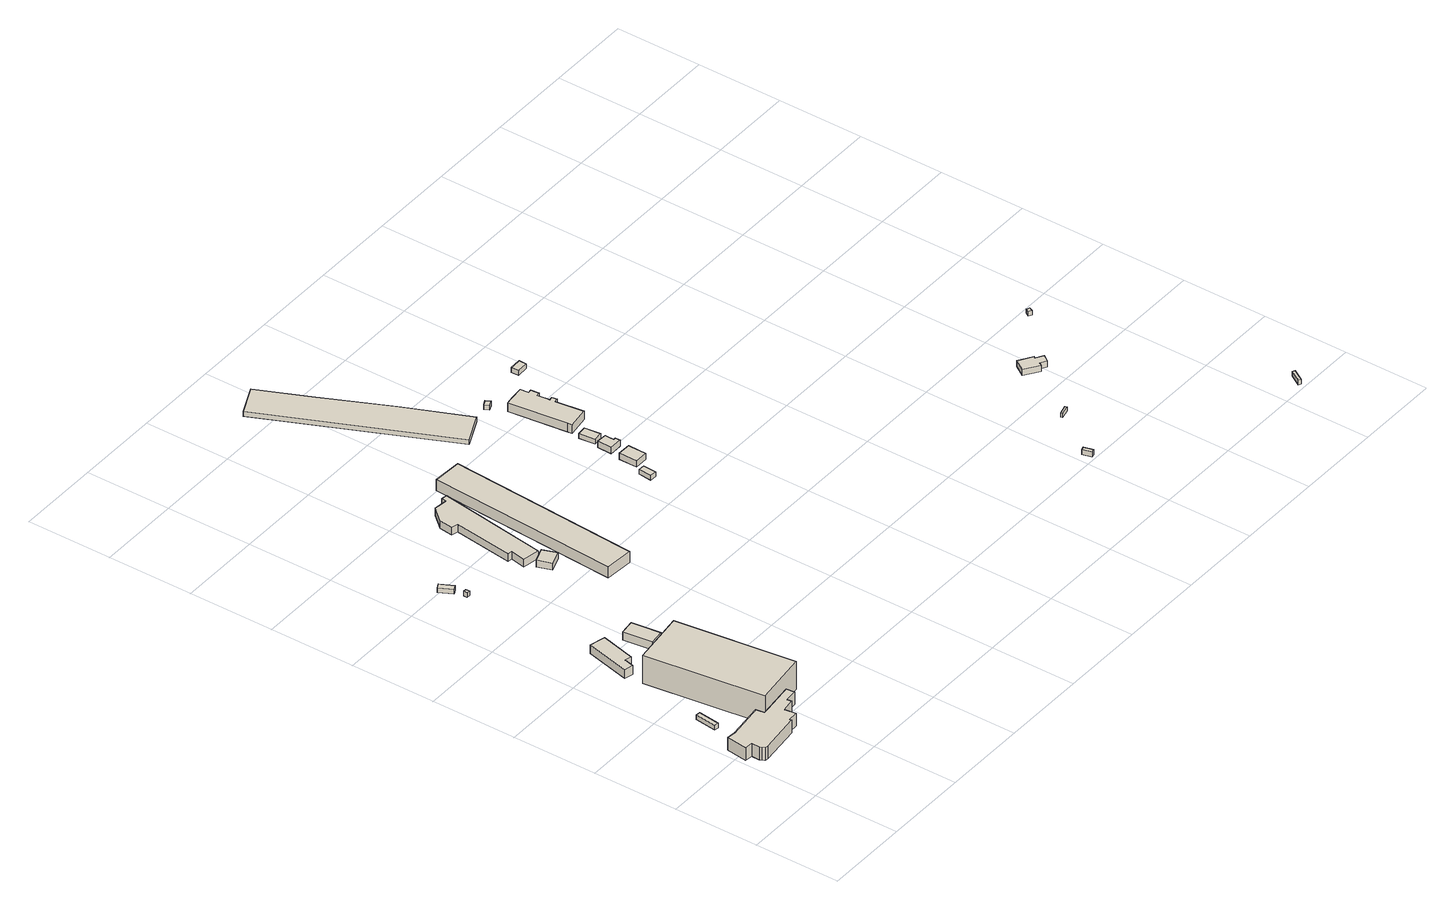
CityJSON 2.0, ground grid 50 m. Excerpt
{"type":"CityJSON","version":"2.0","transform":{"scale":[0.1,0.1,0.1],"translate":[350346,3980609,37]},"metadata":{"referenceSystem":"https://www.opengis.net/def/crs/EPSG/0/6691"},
"CityObjects":{
"building1":{"type":"Building","attributes":{"measuredHeight":3},"geometry":[{"type":"Solid","lod":"1","boundaries":[[[[0,1,2,3]],[[2,4,5,3]],[[1,6,4,2]],[[0,7,6,1]],[[3,5,7,0]],[[4,6,7,5]]]]}]},
"building2":{"type":"Building","attributes":{"measuredHeight":11.4},"geometry":[{"type":"Solid","lod":"1","boundaries":[[[[8,9,10,11,12,13,14,15,16,17,18,19,20,21,22,23,24,25]],[[24,26,27,25]],[[23,28,26,24]],[[22,29,28,23]],[[21,30,29,22]],[[20,31,30,21]],[[19,32,31,20]],[[18,33,32,19]],[[17,34,33,18]],[[16,35,34,17]],[[15,36,35,16]],[[14,37,36,15]],[[13,38,37,14]],[[12,39,38,13]],[[11,40,39,12]],[[10,41,40,11]],[[9,42,41,10]],[[8,43,42,9]],[[25,27,43,8]],[[26,28,29,30,31,32,33,34,35,36,37,38,39,40,41,42,43,27]]]]}]},
"building3":{"type":"Building","attributes":{"measuredHeight":25.3},"geometry":[{"type":"Solid","lod":"1","boundaries":[[[[44,45,46,47]],[[46,48,49,47]],[[45,50,48,46]],[[44,51,50,45]],[[47,49,51,44]],[[48,50,51,49]]]]}]},
"building4":{"type":"Building","attributes":{"measuredHeight":7.2},"geometry":[{"type":"Solid","lod":"1","boundaries":[[[[52,53,54,55,56,57]],[[56,58,59,57]],[[55,60,58,56]],[[54,61,60,55]],[[53,62,61,54]],[[52,63,62,53]],[[57,59,63,52]],[[58,60,61,62,63,59]]]]}]},
"building5":{"type":"Building","attributes":{"measuredHeight":7.3},"geometry":[{"type":"Solid","lod":"1","boundaries":[[[[64,65,66,67]],[[66,68,69,67]],[[65,70,68,66]],[[64,71,70,65]],[[67,69,71,64]],[[68,70,71,69]]]]}]},
"building6":{"type":"Building","attributes":{"measuredHeight":3},"geometry":[{"type":"Solid","lod":"1","boundaries":[[[[72,73,74,75]],[[74,76,77,75]],[[73,78,76,74]],[[72,79,78,73]],[[75,77,79,72]],[[76,78,79,77]]]]}]},
"building7":{"type":"Building","attributes":{"measuredHeight":3},"geometry":[{"type":"Solid","lod":"1","boundaries":[[[[80,81,82,83]],[[82,84,85,83]],[[81,86,84,82]],[[80,87,86,81]],[[83,85,87,80]],[[84,86,87,85]]]]}]},
"building8":{"type":"Building","attributes":{"measuredHeight":5.1},"geometry":[{"type":"Solid","lod":"1","boundaries":[[[[88,89,90,91]],[[90,92,93,91]],[[89,94,92,90]],[[88,95,94,89]],[[91,93,95,88]],[[92,94,95,93]]]]}]},
"building9":{"type":"Building","attributes":{"measuredHeight":6.1},"geometry":[{"type":"Solid","lod":"1","boundaries":[[[[96,97,98,99,100,101,102,103,104,105,106]],[[105,107,108,106]],[[104,109,107,105]],[[103,110,109,104]],[[102,111,110,103]],[[101,112,111,102]],[[100,113,112,101]],[[99,114,113,100]],[[98,115,114,99]],[[97,116,115,98]],[[96,117,116,97]],[[106,108,117,96]],[[107,109,110,111,112,113,114,115,116,117,108]]]]}]},
"building10":{"type":"Building","attributes":{"measuredHeight":9},"geometry":[{"type":"Solid","lod":"1","boundaries":[[[[118,119,120,121]],[[120,122,123,121]],[[119,124,122,120]],[[118,125,124,119]],[[121,123,125,118]],[[122,124,125,123]]]]}]},
"building11":{"type":"Building","attributes":{"measuredHeight":3},"geometry":[{"type":"Solid","lod":"1","boundaries":[[[[126,127,128,129,130,131]],[[130,132,133,131]],[[129,134,132,130]],[[128,135,134,129]],[[127,136,135,128]],[[126,137,136,127]],[[131,133,137,126]],[[132,134,135,136,137,133]]]]}]},
"building12":{"type":"Building","attributes":{"measuredHeight":3},"geometry":[{"type":"Solid","lod":"1","boundaries":[[[[138,139,140,141]],[[140,142,143,141]],[[139,144,142,140]],[[138,145,144,139]],[[141,143,145,138]],[[142,144,145,143]]]]}]},
"building13":{"type":"Building","attributes":{"measuredHeight":5},"geometry":[{"type":"Solid","lod":"1","boundaries":[[[[146,147,148,149]],[[148,150,151,149]],[[147,152,150,148]],[[146,153,152,147]],[[149,151,153,146]],[[150,152,153,151]]]]}]},
"building14":{"type":"Building","attributes":{"measuredHeight":4.7},"geometry":[{"type":"Solid","lod":"1","boundaries":[[[[154,155,156,157,158,159]],[[158,160,161,159]],[[157,162,160,158]],[[156,163,162,157]],[[155,164,163,156]],[[154,165,164,155]],[[159,161,165,154]],[[160,162,163,164,165,161]]]]}]},
"building15":{"type":"Building","attributes":{"measuredHeight":3},"geometry":[{"type":"Solid","lod":"1","boundaries":[[[[166,167,168,169]],[[168,170,171,169]],[[167,172,170,168]],[[166,173,172,167]],[[169,171,173,166]],[[170,172,173,171]]]]}]},
"building16":{"type":"Building","attributes":{"measuredHeight":3},"geometry":[{"type":"Solid","lod":"1","boundaries":[[[[174,175,176,177]],[[176,178,179,177]],[[175,180,178,176]],[[174,181,180,175]],[[177,179,181,174]],[[178,180,181,179]]]]}]},
"building17":{"type":"Building","attributes":{"measuredHeight":7},"geometry":[{"type":"Solid","lod":"1","boundaries":[[[[182,183,184,185,186,187,188,189,190,191,192,193,194,195]],[[194,196,197,195]],[[193,198,196,194]],[[192,199,198,193]],[[191,200,199,192]],[[190,201,200,191]],[[189,202,201,190]],[[188,203,202,189]],[[187,204,203,188]],[[186,205,204,187]],[[185,206,205,186]],[[184,207,206,185]],[[183,208,207,184]],[[182,209,208,183]],[[195,197,209,182]],[[196,198,199,200,201,202,203,204,205,206,207,208,209,197]]]]}]},
"building18":{"type":"Building","attributes":{"measuredHeight":3},"geometry":[{"type":"Solid","lod":"1","boundaries":[[[[210,211,212,213]],[[212,214,215,213]],[[211,216,214,212]],[[210,217,216,211]],[[213,215,217,210]],[[214,216,217,215]]]]}]},
"building19":{"type":"Building","attributes":{"measuredHeight":3.3},"geometry":[{"type":"Solid","lod":"1","boundaries":[[[[218,219,220,221]],[[220,222,223,221]],[[219,224,222,220]],[[218,225,224,219]],[[221,223,225,218]],[[222,224,225,223]]]]}]},
"building20":{"type":"Building","attributes":{"measuredHeight":2.6},"geometry":[{"type":"Solid","lod":"1","boundaries":[[[[226,227,228,229]],[[228,230,231,229]],[[227,232,230,228]],[[226,233,232,227]],[[229,231,233,226]],[[230,232,233,231]]]]}]},
"building21":{"type":"Building","attributes":{"measuredHeight":3.7},"geometry":[{"type":"Solid","lod":"1","boundaries":[[[[234,235,236,237,238,239,240,241]],[[240,242,243,241]],[[239,244,242,240]],[[238,245,244,239]],[[237,246,245,238]],[[236,247,246,237]],[[235,248,247,236]],[[234,249,248,235]],[[241,243,249,234]],[[242,244,245,246,247,248,249,243]]]]}]},
"building22":{"type":"Building","attributes":{"measuredHeight":3},"geometry":[{"type":"Solid","lod":"1","boundaries":[[[[250,251,252,253]],[[252,254,255,253]],[[251,256,254,252]],[[250,257,256,251]],[[253,255,257,250]],[[254,256,257,255]]]]}]},
"building23":{"type":"Building","attributes":{"measuredHeight":2.7},"geometry":[{"type":"Solid","lod":"1","boundaries":[[[[258,259,260,261]],[[260,262,263,261]],[[259,264,262,260]],[[258,265,264,259]],[[261,263,265,258]],[[262,264,265,263]]]]}]}
},
"vertices":[
[157,829,29],[141,704,29],[117,707,29],[133,832,29],[117,707,59],[133,832,59],[141,704,59],[157,829,59],
[517,557,28],[522,506,28],[449,500,28],[452,476,28],[376,462,28],[385,399,28],[326,395,28],[326,383,28],[81,354,28],[66,358,28],[57,372,28],[52,385,28],[54,431,28],[6,436,28],[23,559,28],[76,552,28],[290,579,28],[298,530,28],[290,579,108],[298,530,108],[76,552,108],[23,559,108],[6,436,108],[54,431,108],[52,385,108],[57,372,108],[66,358,108],[81,354,108],[326,383,108],[326,395,108],[385,399,108],[376,462,108],[452,476,108],[449,500,108],[522,506,108],[517,557,108],
[537,1267,28],[627,574,28],[305,533,28],[215,1225,28],[305,533,205],[215,1225,205],[627,574,205],[537,1267,205],
[359,1565,19],[308,1361,19],[270,1371,19],[256,1315,19],[204,1327,19],[268,1587,19],[204,1327,74],[268,1587,74],[256,1315,74],[270,1371,74],[308,1361,74],[359,1565,74],
[474,1351,19],[453,1521,19],[539,1532,19],[560,1362,19],[539,1532,71],[560,1362,71],[453,1521,71],[474,1351,71],
[302,2380,13],[302,2358,13],[282,2359,13],[284,2382,13],[282,2359,43],[284,2382,43],[302,2358,43],[302,2380,43],
[258,2520,12],[297,2442,12],[269,2428,12],[228,2505,12],[269,2428,42],[228,2505,42],[297,2442,42],[258,2520,42],
[775,2260,12],[806,2177,12],[719,2146,12],[690,2229,12],[719,2146,54],[690,2229,54],[806,2177,54],[775,2260,54],
[813,2876,9],[819,2906,9],[851,2900,9],[755,2262,9],[655,2279,9],[672,2367,9],[646,2369,9],[694,2717,9],[655,2725,9],[666,2803,9],[736,2886,9],[666,2803,57],[736,2886,57],[655,2725,57],[694,2717,57],[646,2369,57],[672,2367,57],[655,2279,57],[755,2262,57],[851,2900,57],[819,2906,57],[813,2876,57],
[1077,2996,6],[1000,1877,6],[835,1888,6],[908,3004,6],[835,1888,75],[908,3004,75],[1000,1877,75],[1077,2996,75],
[1004,4223,5],[1141,3923,5],[1321,3546,5],[1483,3175,5],[1311,3095,5],[833,4144,5],[1311,3095,35],[833,4144,35],[1483,3175,35],[1321,3546,35],[1141,3923,35],[1004,4223,35],
[1650,2263,7],[1645,2184,7],[1607,2187,7],[1613,2265,7],[1607,2187,37],[1613,2265,37],[1645,2184,37],[1650,2263,37],
[1727,2306,8],[1650,2307,8],[1652,2415,8],[1727,2413,8],[1652,2415,48],[1727,2413,48],[1650,2307,48],[1727,2306,48],
[1667,2561,8],[1727,2558,8],[1726,2504,8],[1740,2504,8],[1740,2475,8],[1665,2474,8],[1740,2475,47],[1665,2474,47],[1740,2504,47],[1726,2504,47],[1727,2558,47],[1667,2561,47],
[1726,2685,8],[1735,2591,8],[1680,2586,8],[1672,2680,8],[1680,2586,38],[1672,2680,38],[1735,2591,38],[1726,2685,38],
[1612,3217,9],[1627,3190,9],[1596,3175,9],[1581,3202,9],[1596,3175,39],[1581,3202,39],[1627,3190,39],[1612,3217,39],
[1766,3111,9],[1771,3063,9],[1791,3065,9],[1797,3015,9],[1777,3013,9],[1785,2941,9],[1806,2944,9],[1809,2914,9],[1787,2911,9],[1809,2748,9],[1682,2729,9],[1680,2757,9],[1639,3097,9],[1687,3104,9],[1639,3097,63],[1687,3104,63],[1680,2757,63],[1682,2729,63],[1809,2748,63],[1787,2911,63],[1809,2914,63],[1806,2944,63],[1785,2941,63],[1777,3013,63],[1797,3015,63],[1791,3065,63],[1771,3063,63],[1766,3111,63],
[1976,3271,10],[1977,3227,10],[1909,3225,10],[1907,3269,10],[1909,3225,40],[1907,3269,40],[1977,3227,40],[1976,3271,40],
[3037,555,33],[3051,502,33],[3031,497,33],[3017,550,33],[3031,497,66],[3017,550,66],[3051,502,66],[3037,555,66],
[3259,832,33],[3263,819,33],[3207,806,33],[3204,818,33],[3207,806,59],[3204,818,59],[3263,819,59],[3259,832,59],
[3495,1193,27],[3488,1183,27],[3531,1156,27],[3503,1117,27],[3467,1138,27],[3455,1121,27],[3372,1177,27],[3416,1242,27],[3372,1177,64],[3416,1242,64],[3455,1121,64],[3467,1138,64],[3503,1117,64],[3531,1156,64],[3488,1183,64],[3495,1193,64],
[4169,71,33],[4130,5,33],[4117,13,33],[4157,79,33],[4117,13,63],[4157,79,63],[4130,5,63],[4169,71,63],
[3818,1455,24],[3805,1432,24],[3788,1442,24],[3801,1465,24],[3788,1442,51],[3801,1465,51],[3805,1432,51],[3818,1455,51]
]}
